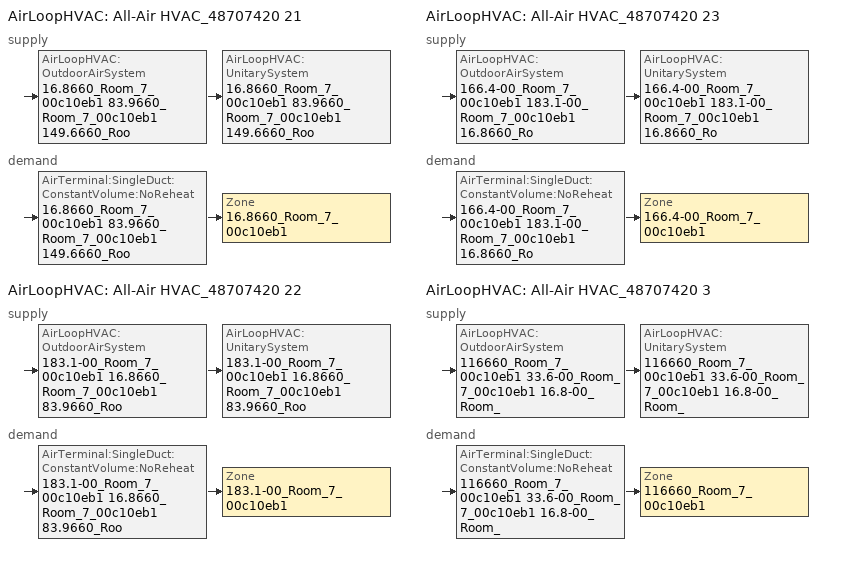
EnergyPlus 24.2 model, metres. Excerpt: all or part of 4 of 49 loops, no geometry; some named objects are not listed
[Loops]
AirLoopHVAC 'All-Air HVAC_48707420 21'
 supply: AirLoopHVAC:OutdoorAirSystem '16.8660_Room_7_00c10eb1 83.9660_Room_7_00c10eb1 149.6660_Room_7_00c10eb1 199.9660_Room_7_00c10eb1 83.9-00_Room_7_00c10eb1 199.9-00_Room_7_00c10eb1 132.8-00_Room_7_00c10eb1 000_Room_7_00c10eb1 0660_Room_7_00c10eb1 149.6-00_Room_7_00c10eb1 11600_Room_7_00c10eb1 183.1660_Room_7_00c10eb1 50.4-00_Room_7_00c10eb1 50.4660_Room_7_00c10eb1 67.1-00_Room_7_00c10eb1 132.8660_Room_7_00c10eb1 166.4660_Room_7_00c10eb1 67.1660_Room_7_00c10eb1 116660_Room_7_00c10eb1 33.6-00_Room_7_00c10eb1 16.8-00_Room_7_00c10eb1 33.6660_Room_7_00c10eb1 PSZ-AC OA System' > AirLoopHVAC:UnitarySystem '16.8660_Room_7_00c10eb1 83.9660_Room_7_00c10eb1 149.6660_Room_7_00c10eb1 199.9660_Room_7_00c10eb1 83.9-00_Room_7_00c10eb1 199.9-00_Room_7_00c10eb1 132.8-00_Room_7_00c10eb1 000_Room_7_00c10eb1 0660_Room_7_00c10eb1 149.6-00_Room_7_00c10eb1 11600_Room_7_00c10eb1 183.1660_Room_7_00c10eb1 50.4-00_Room_7_00c10eb1 50.4660_Room_7_00c10eb1 67.1-00_Room_7_00c10eb1 132.8660_Room_7_00c10eb1 166.4660_Room_7_00c10eb1 67.1660_Room_7_00c10eb1 116660_Room_7_00c10eb1 33.6-00_Room_7_00c10eb1 16.8-00_Room_7_00c10eb1 33.6660_Room_7_00c10eb1 PSZ-AC Unitary AC'
 demand: AirTerminal:SingleDuct:ConstantVolume:NoReheat '16.8660_Room_7_00c10eb1 83.9660_Room_7_00c10eb1 149.6660_Room_7_00c10eb1 199.9660_Room_7_00c10eb1 83.9-00_Room_7_00c10eb1 199.9-00_Room_7_00c10eb1 132.8-00_Room_7_00c10eb1 000_Room_7_00c10eb1 0660_Room_7_00c10eb1 149.6-00_Room_7_00c10eb1 11600_Room_7_00c10eb1 183.1660_Room_7_00c10eb1 50.4-00_Room_7_00c10eb1 50.4660_Room_7_00c10eb1 67.1-00_Room_7_00c10eb1 132.8660_Room_7_00c10eb1 166.4660_Room_7_00c10eb1 67.1660_Room_7_00c10eb1 116660_Room_7_00c10eb1 33.6-00_Room_7_00c10eb1 16.8-00_Room_7_00c10eb1 33.6660_Room_7_00c10eb1 PSZ-AC Diffuser' > Zone '16.8660_Room_7_00c10eb1'
AirLoopHVAC 'All-Air HVAC_48707420 22'
 supply: AirLoopHVAC:OutdoorAirSystem '183.1-00_Room_7_00c10eb1 16.8660_Room_7_00c10eb1 83.9660_Room_7_00c10eb1 149.6660_Room_7_00c10eb1 199.9660_Room_7_00c10eb1 83.9-00_Room_7_00c10eb1 199.9-00_Room_7_00c10eb1 132.8-00_Room_7_00c10eb1 000_Room_7_00c10eb1 0660_Room_7_00c10eb1 149.6-00_Room_7_00c10eb1 11600_Room_7_00c10eb1 183.1660_Room_7_00c10eb1 50.4-00_Room_7_00c10eb1 50.4660_Room_7_00c10eb1 67.1-00_Room_7_00c10eb1 132.8660_Room_7_00c10eb1 166.4660_Room_7_00c10eb1 67.1660_Room_7_00c10eb1 116660_Room_7_00c10eb1 33.6-00_Room_7_00c10eb1 16.8-00_Room_7_00c10eb1 33.6660_Room_7_00c10eb1 PSZ-AC OA System' > AirLoopHVAC:UnitarySystem '183.1-00_Room_7_00c10eb1 16.8660_Room_7_00c10eb1 83.9660_Room_7_00c10eb1 149.6660_Room_7_00c10eb1 199.9660_Room_7_00c10eb1 83.9-00_Room_7_00c10eb1 199.9-00_Room_7_00c10eb1 132.8-00_Room_7_00c10eb1 000_Room_7_00c10eb1 0660_Room_7_00c10eb1 149.6-00_Room_7_00c10eb1 11600_Room_7_00c10eb1 183.1660_Room_7_00c10eb1 50.4-00_Room_7_00c10eb1 50.4660_Room_7_00c10eb1 67.1-00_Room_7_00c10eb1 132.8660_Room_7_00c10eb1 166.4660_Room_7_00c10eb1 67.1660_Room_7_00c10eb1 116660_Room_7_00c10eb1 33.6-00_Room_7_00c10eb1 16.8-00_Room_7_00c10eb1 33.6660_Room_7_00c10eb1 PSZ-AC Unitary AC'
 demand: AirTerminal:SingleDuct:ConstantVolume:NoReheat '183.1-00_Room_7_00c10eb1 16.8660_Room_7_00c10eb1 83.9660_Room_7_00c10eb1 149.6660_Room_7_00c10eb1 199.9660_Room_7_00c10eb1 83.9-00_Room_7_00c10eb1 199.9-00_Room_7_00c10eb1 132.8-00_Room_7_00c10eb1 000_Room_7_00c10eb1 0660_Room_7_00c10eb1 149.6-00_Room_7_00c10eb1 11600_Room_7_00c10eb1 183.1660_Room_7_00c10eb1 50.4-00_Room_7_00c10eb1 50.4660_Room_7_00c10eb1 67.1-00_Room_7_00c10eb1 132.8660_Room_7_00c10eb1 166.4660_Room_7_00c10eb1 67.1660_Room_7_00c10eb1 116660_Room_7_00c10eb1 33.6-00_Room_7_00c10eb1 16.8-00_Room_7_00c10eb1 33.6660_Room_7_00c10eb1 PSZ-AC Diffuser' > Zone '183.1-00_Room_7_00c10eb1'
AirLoopHVAC 'All-Air HVAC_48707420 23'
 supply: AirLoopHVAC:OutdoorAirSystem '166.4-00_Room_7_00c10eb1 183.1-00_Room_7_00c10eb1 16.8660_Room_7_00c10eb1 83.9660_Room_7_00c10eb1 149.6660_Room_7_00c10eb1 199.9660_Room_7_00c10eb1 83.9-00_Room_7_00c10eb1 199.9-00_Room_7_00c10eb1 132.8-00_Room_7_00c10eb1 000_Room_7_00c10eb1 0660_Room_7_00c10eb1 149.6-00_Room_7_00c10eb1 11600_Room_7_00c10eb1 183.1660_Room_7_00c10eb1 50.4-00_Room_7_00c10eb1 50.4660_Room_7_00c10eb1 67.1-00_Room_7_00c10eb1 132.8660_Room_7_00c10eb1 166.4660_Room_7_00c10eb1 67.1660_Room_7_00c10eb1 116660_Room_7_00c10eb1 33.6-00_Room_7_00c10eb1 16.8-00_Room_7_00c10eb1 33.6660_Room_7_00c10eb1 PSZ-AC OA System' > AirLoopHVAC:UnitarySystem '166.4-00_Room_7_00c10eb1 183.1-00_Room_7_00c10eb1 16.8660_Room_7_00c10eb1 83.9660_Room_7_00c10eb1 149.6660_Room_7_00c10eb1 199.9660_Room_7_00c10eb1 83.9-00_Room_7_00c10eb1 199.9-00_Room_7_00c10eb1 132.8-00_Room_7_00c10eb1 000_Room_7_00c10eb1 0660_Room_7_00c10eb1 149.6-00_Room_7_00c10eb1 11600_Room_7_00c10eb1 183.1660_Room_7_00c10eb1 50.4-00_Room_7_00c10eb1 50.4660_Room_7_00c10eb1 67.1-00_Room_7_00c10eb1 132.8660_Room_7_00c10eb1 166.4660_Room_7_00c10eb1 67.1660_Room_7_00c10eb1 116660_Room_7_00c10eb1 33.6-00_Room_7_00c10eb1 16.8-00_Room_7_00c10eb1 33.6660_Room_7_00c10eb1 PSZ-AC Unitary AC'
 demand: AirTerminal:SingleDuct:ConstantVolume:NoReheat '166.4-00_Room_7_00c10eb1 183.1-00_Room_7_00c10eb1 16.8660_Room_7_00c10eb1 83.9660_Room_7_00c10eb1 149.6660_Room_7_00c10eb1 199.9660_Room_7_00c10eb1 83.9-00_Room_7_00c10eb1 199.9-00_Room_7_00c10eb1 132.8-00_Room_7_00c10eb1 000_Room_7_00c10eb1 0660_Room_7_00c10eb1 149.6-00_Room_7_00c10eb1 11600_Room_7_00c10eb1 183.1660_Room_7_00c10eb1 50.4-00_Room_7_00c10eb1 50.4660_Room_7_00c10eb1 67.1-00_Room_7_00c10eb1 132.8660_Room_7_00c10eb1 166.4660_Room_7_00c10eb1 67.1660_Room_7_00c10eb1 116660_Room_7_00c10eb1 33.6-00_Room_7_00c10eb1 16.8-00_Room_7_00c10eb1 33.6660_Room_7_00c10eb1 PSZ-AC Diffuser' > Zone '166.4-00_Room_7_00c10eb1'
AirLoopHVAC 'All-Air HVAC_48707420 3'
 supply: AirLoopHVAC:OutdoorAirSystem '116660_Room_7_00c10eb1 33.6-00_Room_7_00c10eb1 16.8-00_Room_7_00c10eb1 33.6660_Room_7_00c10eb1 PSZ-AC OA System' > AirLoopHVAC:UnitarySystem '116660_Room_7_00c10eb1 33.6-00_Room_7_00c10eb1 16.8-00_Room_7_00c10eb1 33.6660_Room_7_00c10eb1 PSZ-AC Unitary AC'
 demand: AirTerminal:SingleDuct:ConstantVolume:NoReheat '116660_Room_7_00c10eb1 33.6-00_Room_7_00c10eb1 16.8-00_Room_7_00c10eb1 33.6660_Room_7_00c10eb1 PSZ-AC Diffuser' > Zone '116660_Room_7_00c10eb1'
[ZoneControl:Thermostat] Temperature Difference Between Cutout And Setpoint {deltaC}=0
Name | Zone or ZoneList | Control Type Schedule | Control 1
116660_Room_7_00c10eb1 Thermostat | 116660_Room_7_00c10eb1 | 116660_Room_7_00c10eb1 Thermostat Schedule | Setpoint_bbafeea7..116660_Room_7_00c10eb1
16.8660_Room_7_00c10eb1 Thermostat | 16.8660_Room_7_00c10eb1 | 16.8660_Room_7_00c10eb1 Thermostat Schedule | Setpoint_bbafeea7..16.8660_Room_7_00c10eb1
166.4-00_Room_7_00c10eb1 Thermostat | 166.4-00_Room_7_00c10eb1 | 166.4-00_Room_7_00c10eb1 Thermostat Schedule | Setpoint_bbafeea7..166.4-00_Room_7_00c10eb1
183.1-00_Room_7_00c10eb1 Thermostat | 183.1-00_Room_7_00c10eb1 | 183.1-00_Room_7_00c10eb1 Thermostat Schedule | Setpoint_bbafeea7..183.1-00_Room_7_00c10eb1
[ThermostatSetpoint:DualSetpoint] Heating Setpoint Temperature Schedule=17_heating_sch; Cooling Setpoint Temperature Schedule=17_cooling_sch
Setpoint_bbafeea7..116660_Room_7_00c10eb1; Setpoint_bbafeea7..16.8660_Room_7_00c10eb1; Setpoint_bbafeea7..166.4-00_Room_7_00c10eb1; Setpoint_bbafeea7..183.1-00_Room_7_00c10eb1
[AirTerminal:SingleDuct:ConstantVolume:NoReheat] Availability Schedule=Always On Discrete; Maximum Air Flow Rate {m3/s}=AutoSize
116660_Room_7_00c10eb1 33.6-00_Room_7_00c10eb1 16.8-00_Room_7_00c10eb1 33.6660_Room_7_00c10eb1 PSZ-AC Diffuser; 16.8660_Room_7_00c10eb1 83.9660_Room_7_00c10eb1 149.6660_Room_7_00c10eb1 199.9660_Room_7_00c10eb1 83.9-00_Room_7_00c10eb1 199.9-00_Room_7_00c10eb1 132.8-00_Room_7_00c10eb1 000_Room_7_00c10eb1 0660_Room_7_00c10eb1 149.6-00_Room_7_00c10eb1 11600_Room_7_00c10eb1 183.1660_Room_7_00c10eb1 50.4-00_Room_7_00c10eb1 50.4660_Room_7_00c10eb1 67.1-00_Room_7_00c10eb1 132.8660_Room_7_00c10eb1 166.4660_Room_7_00c10eb1 67.1660_Room_7_00c10eb1 116660_Room_7_00c10eb1 33.6-00_Room_7_00c10eb1 16.8-00_Room_7_00c10eb1 33.6660_Room_7_00c10eb1 PSZ-AC Diffuser; 166.4-00_Room_7_00c10eb1 183.1-00_Room_7_00c10eb1 16.8660_Room_7_00c10eb1 83.9660_Room_7_00c10eb1 149.6660_Room_7_00c10eb1 199.9660_Room_7_00c10eb1 83.9-00_Room_7_00c10eb1 199.9-00_Room_7_00c10eb1 132.8-00_Room_7_00c10eb1 000_Room_7_00c10eb1 0660_Room_7_00c10eb1 149.6-00_Room_7_00c10eb1 11600_Room_7_00c10eb1 183.1660_Room_7_00c10eb1 50.4-00_Room_7_00c10eb1 50.4660_Room_7_00c10eb1 67.1-00_Room_7_00c10eb1 132.8660_Room_7_00c10eb1 166.4660_Room_7_00c10eb1 67.1660_Room_7_00c10eb1 116660_Room_7_00c10eb1 33.6-00_Room_7_00c10eb1 16.8-00_Room_7_00c10eb1 33.6660_Room_7_00c10eb1 PSZ-AC Diffuser; 183.1-00_Room_7_00c10eb1 16.8660_Room_7_00c10eb1 83.9660_Room_7_00c10eb1 149.6660_Room_7_00c10eb1 199.9660_Room_7_00c10eb1 83.9-00_Room_7_00c10eb1 199.9-00_Room_7_00c10eb1 132.8-00_Room_7_00c10eb1 000_Room_7_00c10eb1 0660_Room_7_00c10eb1 149.6-00_Room_7_00c10eb1 11600_Room_7_00c10eb1 183.1660_Room_7_00c10eb1 50.4-00_Room_7_00c10eb1 50.4660_Room_7_00c10eb1 67.1-00_Room_7_00c10eb1 132.8660_Room_7_00c10eb1 166.4660_Room_7_00c10eb1 67.1660_Room_7_00c10eb1 116660_Room_7_00c10eb1 33.6-00_Room_7_00c10eb1 16.8-00_Room_7_00c10eb1 33.6660_Room_7_00c10eb1 PSZ-AC Diffuser
[Zone equipment]
116660_Room_7_00c10eb1: 116660_Room_7_00c10eb1 33.6-00_Room_7_00c10eb1 16.8-00_Room_7_00c10eb1 33.6660_Room_7_00c10eb1 PSZ-AC Diffuser
16.8660_Room_7_00c10eb1: 16.8660_Room_7_00c10eb1 83.9660_Room_7_00c10eb1 149.6660_Room_7_00c10eb1 199.9660_Room_7_00c10eb1 83.9-00_Room_7_00c10eb1 199.9-00_Room_7_00c10eb1 132.8-00_Room_7_00c10eb1 000_Room_7_00c10eb1 0660_Room_7_00c10eb1 149.6-00_Room_7_00c10eb1 11600_Room_7_00c10eb1 183.1660_Room_7_00c10eb1 50.4-00_Room_7_00c10eb1 50.4660_Room_7_00c10eb1 67.1-00_Room_7_00c10eb1 132.8660_Room_7_00c10eb1 166.4660_Room_7_00c10eb1 67.1660_Room_7_00c10eb1 116660_Room_7_00c10eb1 33.6-00_Room_7_00c10eb1 16.8-00_Room_7_00c10eb1 33.6660_Room_7_00c10eb1 PSZ-AC Diffuser
166.4-00_Room_7_00c10eb1: 166.4-00_Room_7_00c10eb1 183.1-00_Room_7_00c10eb1 16.8660_Room_7_00c10eb1 83.9660_Room_7_00c10eb1 149.6660_Room_7_00c10eb1 199.9660_Room_7_00c10eb1 83.9-00_Room_7_00c10eb1 199.9-00_Room_7_00c10eb1 132.8-00_Room_7_00c10eb1 000_Room_7_00c10eb1 0660_Room_7_00c10eb1 149.6-00_Room_7_00c10eb1 11600_Room_7_00c10eb1 183.1660_Room_7_00c10eb1 50.4-00_Room_7_00c10eb1 50.4660_Room_7_00c10eb1 67.1-00_Room_7_00c10eb1 132.8660_Room_7_00c10eb1 166.4660_Room_7_00c10eb1 67.1660_Room_7_00c10eb1 116660_Room_7_00c10eb1 33.6-00_Room_7_00c10eb1 16.8-00_Room_7_00c10eb1 33.6660_Room_7_00c10eb1 PSZ-AC Diffuser
183.1-00_Room_7_00c10eb1: 183.1-00_Room_7_00c10eb1 16.8660_Room_7_00c10eb1 83.9660_Room_7_00c10eb1 149.6660_Room_7_00c10eb1 199.9660_Room_7_00c10eb1 83.9-00_Room_7_00c10eb1 199.9-00_Room_7_00c10eb1 132.8-00_Room_7_00c10eb1 000_Room_7_00c10eb1 0660_Room_7_00c10eb1 149.6-00_Room_7_00c10eb1 11600_Room_7_00c10eb1 183.1660_Room_7_00c10eb1 50.4-00_Room_7_00c10eb1 50.4660_Room_7_00c10eb1 67.1-00_Room_7_00c10eb1 132.8660_Room_7_00c10eb1 166.4660_Room_7_00c10eb1 67.1660_Room_7_00c10eb1 116660_Room_7_00c10eb1 33.6-00_Room_7_00c10eb1 16.8-00_Room_7_00c10eb1 33.6660_Room_7_00c10eb1 PSZ-AC Diffuser
[Sizing:Zone] Zone Cooling Design Supply Air Temperature Input Method=SupplyAirTemperature; Zone Cooling Design Supply Air Temperature {C}=12.7778; Zone Cooling Design Supply Air Temperature Difference {deltaC}=11.11; Zone Heating Design Supply Air Temperature Input Method=SupplyAirTemperature; Zone Heating Design Supply Air Temperature {C}=50; Zone Heating Design Supply Air Temperature Difference {deltaC}=11.11; Zone Cooling Design Supply Air Humidity Ratio {kgWater/kgDryAir}=0.0085; Zone Heating Design Supply Air Humidity Ratio {kgWater/kgDryAir}=0.008; Cooling Design Air Flow Method=DesignDay; Cooling Design Air Flow Rate {m3/s}=0; Cooling Minimum Air Flow per Zone Floor Area {m3/s-m2}=0.000762; Cooling Minimum Air Flow {m3/s}=0; Cooling Minimum Air Flow Fraction=0; Heating Design Air Flow Method=DesignDay; Heating Design Air Flow Rate {m3/s}=0; Heating Maximum Air Flow per Zone Floor Area {m3/s-m2}=0.002032; Heating Maximum Air Flow {m3/s}=0.141576; Heating Maximum Air Flow Fraction=0.3; Account for Dedicated Outdoor Air System=No; Zone Load Sizing Method=Sensible Load Only No Latent Load; Zone Latent Cooling Design Supply Air Humidity Ratio Input Method=HumidityRatioDifference; Zone Cooling Design Supply Air Humidity Ratio Difference {kgWater/kgDryAir}=0.005; Zone Latent Heating Design Supply Air Humidity Ratio Input Method=HumidityRatioDifference; Zone Humidification Design Supply Air Humidity Ratio Difference {kgWater/kgDryAir}=0.005; Type of Space Sum to Use=Coincident
Name | Design Specification Outdoor Air Object
116660_Room_7_00c10eb1 | 116660_Room_7_00c10eb1 DSOA Space List
16.8660_Room_7_00c10eb1 | 16.8660_Room_7_00c10eb1 DSOA Space List
166.4-00_Room_7_00c10eb1 | 166.4-00_Room_7_00c10eb1 DSOA Space List
183.1-00_Room_7_00c10eb1 | 183.1-00_Room_7_00c10eb1 DSOA Space List
[Controller:MechanicalVentilation] Availability Schedule=D_ResNatVentOnCZ01_Yr; Demand Controlled Ventilation=No; System Outdoor Air Method=ZoneSum; Design Specification Outdoor Air Object Name 1=Ventilation_be4b2928
Name | Zone or ZoneList Name 1
Controller Mechanical Ventilation 28 | 116660_Room_7_00c10eb1
Controller Mechanical Ventilation 46 | 16.8660_Room_7_00c10eb1
Controller Mechanical Ventilation 48 | 166.4-00_Room_7_00c10eb1
Controller Mechanical Ventilation 47 | 183.1-00_Room_7_00c10eb1
[DesignSpecification:OutdoorAir]
Ventilation_be4b2928: Outdoor Air Method=Sum; Outdoor Air Flow per Person {m3/s-person}=0; Outdoor Air Flow per Zone Floor Area {m3/s-m2}=0; Outdoor Air Flow per Zone {m3/s}=0.02831; Outdoor Air Flow Air Changes per Hour {1/hr}=0; Outdoor Air Schedule=D_ResNatVentOnCZ01_Yr
[DesignSpecification:OutdoorAir:SpaceList] Space Design Specification Outdoor Air Object Name 1=Ventilation_be4b2928
Name | Space Name 1
116660_Room_7_00c10eb1 DSOA Space List | 116660_Room_7_00c10eb1_Space
16.8660_Room_7_00c10eb1 DSOA Space List | 16.8660_Room_7_00c10eb1_Space
166.4-00_Room_7_00c10eb1 DSOA Space List | 166.4-00_Room_7_00c10eb1_Space
183.1-00_Room_7_00c10eb1 DSOA Space List | 183.1-00_Room_7_00c10eb1_Space
[AirLoopHVAC] Design Supply Air Flow Rate {m3/s}=AutoSize; Design Return Air Flow Fraction of Supply Air Flow=1
All-Air HVAC_48707420 21; All-Air HVAC_48707420 22; All-Air HVAC_48707420 23; All-Air HVAC_48707420 3
[Sizing:System] Type of Load to Size On=Sensible; Design Outdoor Air Flow Rate {m3/s}=Autosize; Central Heating Maximum System Air Flow Ratio=1; Preheat Design Temperature {C}=7.22222; Preheat Design Humidity Ratio {kgWater/kgDryAir}=0.008; Precool Design Temperature {C}=12.7778; Precool Design Humidity Ratio {kgWater/kgDryAir}=0.008; Central Cooling Design Supply Air Temperature {C}=12.7778; Central Heating Design Supply Air Temperature {C}=50; Type of Zone Sum to Use=Coincident; 100% Outdoor Air in Cooling=No; 100% Outdoor Air in Heating=No; Central Cooling Design Supply Air Humidity Ratio {kgWater/kgDryAir}=0.0085; Central Heating Design Supply Air Humidity Ratio {kgWater/kgDryAir}=0.008; Cooling Supply Air Flow Rate Method=DesignDay; Cooling Supply Air Flow Rate {m3/s}=0; Cooling Supply Air Flow Rate Per Floor Area {m3/s-m2}=0.00996765; Cooling Fraction of Autosized Cooling Supply Air Flow Rate=1; Cooling Supply Air Flow Rate Per Unit Cooling Capacity {m3/s-W}=3.94755e-05; Heating Supply Air Flow Rate Method=DesignDay; Heating Supply Air Flow Rate {m3/s}=0; Heating Supply Air Flow Rate Per Floor Area {m3/s-m2}=0.00996765; Heating Fraction of Autosized Heating Supply Air Flow Rate=1; Heating Fraction of Autosized Cooling Supply Air Flow Rate=1; Heating Supply Air Flow Rate Per Unit Heating Capacity {m3/s-W}=3.15882e-05; System Outdoor Air Method=ZoneSum; Zone Maximum Outdoor Air Fraction=1; Cooling Design Capacity Method=CoolingDesignCapacity; Cooling Design Capacity {W}=Autosize; Cooling Design Capacity Per Floor Area {W/m2}=234.7; Fraction of Autosized Cooling Design Capacity=1; Heating Design Capacity Method=HeatingDesignCapacity; Heating Design Capacity {W}=Autosize; Heating Design Capacity Per Floor Area {W/m2}=157; Fraction of Autosized Heating Design Capacity=1; Central Cooling Capacity Control Method=OnOff; Occupant Diversity=Autosize
All-Air HVAC_48707420 21; All-Air HVAC_48707420 22; All-Air HVAC_48707420 23; All-Air HVAC_48707420 3
[Controller:OutdoorAir] Minimum Outdoor Air Flow Rate {m3/s}=Autosize; Maximum Outdoor Air Flow Rate {m3/s}=Autosize; Economizer Control Type=NoEconomizer; Economizer Control Action Type=ModulateFlow; Economizer Maximum Limit Dry-Bulb Temperature {C}=28; Economizer Maximum Limit Enthalpy {J/kg}=64000; Lockout Type=NoLockout; Minimum Limit Type=FixedMinimum; Minimum Outdoor Air Schedule=D_ResNatVentOnCZ01_Yr; High Humidity Control=No; High Humidity Outdoor Air Flow Ratio=1; Control High Indoor Humidity Based on Outdoor Humidity Ratio=Yes; Heat Recovery Bypass Control Type=BypassWhenWithinEconomizerLimits; Economizer Operation Staging=InterlockedWithMechanicalCooling
Name | Mechanical Ventilation Controller
16.8660_Room_7_00c10eb1 83.9660_Room_7_00c10eb1 149.6660_Room_7_00c10eb1 199.9660_Room_7_00c10eb1 83.9-00_Room_7_00c10eb1 199.9-00_Room_7_00c10eb1 132.8-00_Room_7_00c10eb1 000_Room_7_00c10eb1 0660_Room_7_00c10eb1 149.6-00_Room_7_00c10eb1 11600_Room_7_00c10eb1 183.1660_Room_7_00c10eb1 50.4-00_Room_7_00c10eb1 50.4660_Room_7_00c10eb1 67.1-00_Room_7_00c10eb1 132.8660_Room_7_00c10eb1 166.4660_Room_7_00c10eb1 67.1660_Room_7_00c10eb1 116660_Room_7_00c10eb1 33.6-00_Room_7_00c10eb1 16.8-00_Room_7_00c10eb1 33.6660_Room_7_00c10eb1 PSZ-AC OA System Controller | Controller Mechanical Ventilation 46
183.1-00_Room_7_00c10eb1 16.8660_Room_7_00c10eb1 83.9660_Room_7_00c10eb1 149.6660_Room_7_00c10eb1 199.9660_Room_7_00c10eb1 83.9-00_Room_7_00c10eb1 199.9-00_Room_7_00c10eb1 132.8-00_Room_7_00c10eb1 000_Room_7_00c10eb1 0660_Room_7_00c10eb1 149.6-00_Room_7_00c10eb1 11600_Room_7_00c10eb1 183.1660_Room_7_00c10eb1 50.4-00_Room_7_00c10eb1 50.4660_Room_7_00c10eb1 67.1-00_Room_7_00c10eb1 132.8660_Room_7_00c10eb1 166.4660_Room_7_00c10eb1 67.1660_Room_7_00c10eb1 116660_Room_7_00c10eb1 33.6-00_Room_7_00c10eb1 16.8-00_Room_7_00c10eb1 33.6660_Room_7_00c10eb1 PSZ-AC OA System Controller | Controller Mechanical Ventilation 47
166.4-00_Room_7_00c10eb1 183.1-00_Room_7_00c10eb1 16.8660_Room_7_00c10eb1 83.9660_Room_7_00c10eb1 149.6660_Room_7_00c10eb1 199.9660_Room_7_00c10eb1 83.9-00_Room_7_00c10eb1 199.9-00_Room_7_00c10eb1 132.8-00_Room_7_00c10eb1 000_Room_7_00c10eb1 0660_Room_7_00c10eb1 149.6-00_Room_7_00c10eb1 11600_Room_7_00c10eb1 183.1660_Room_7_00c10eb1 50.4-00_Room_7_00c10eb1 50.4660_Room_7_00c10eb1 67.1-00_Room_7_00c10eb1 132.8660_Room_7_00c10eb1 166.4660_Room_7_00c10eb1 67.1660_Room_7_00c10eb1 116660_Room_7_00c10eb1 33.6-00_Room_7_00c10eb1 16.8-00_Room_7_00c10eb1 33.6660_Room_7_00c10eb1 PSZ-AC OA System Controller | Controller Mechanical Ventilation 48
116660_Room_7_00c10eb1 33.6-00_Room_7_00c10eb1 16.8-00_Room_7_00c10eb1 33.6660_Room_7_00c10eb1 PSZ-AC OA System Controller | Controller Mechanical Ventilation 28
[SetpointManager:MixedAir] Control Variable=Temperature
Name | Setpoint Node or NodeList
All-Air HVAC_48707420 21 Mixed Air Node OS Default SPM | All-Air HVAC_48707420 21 Mixed Air Node
All-Air HVAC_48707420 22 Mixed Air Node OS Default SPM | All-Air HVAC_48707420 22 Mixed Air Node
All-Air HVAC_48707420 23 Mixed Air Node OS Default SPM | All-Air HVAC_48707420 23 Mixed Air Node
All-Air HVAC_48707420 3 Mixed Air Node OS Default SPM | All-Air HVAC_48707420 3 Mixed Air Node
[AirLoopHVAC:UnitarySystem] Control Type=Load; Dehumidification Control Type=None; Availability Schedule=Always On Discrete; Fan Placement=DrawThrough; Supply Air Fan Operating Mode Schedule=Always On Discrete; DX Heating Coil Sizing Ratio=1; Use DOAS DX Cooling Coil=No; Minimum Supply Air Temperature {C}=2; Latent Load Control=SensibleOnlyLoadControl; Cooling Supply Air Flow Rate Method=SupplyAirFlowRate; Cooling Supply Air Flow Rate {m3/s}=Autosize; Heating Supply Air Flow Rate Method=SupplyAirFlowRate; Heating Supply Air Flow Rate {m3/s}=Autosize; No Load Supply Air Flow Rate Method=None; No Load Supply Air Flow Rate Control Set To Low Speed=Yes; Maximum Supply Air Temperature {C}=80; Maximum Outdoor Dry-Bulb Temperature for Supplemental Heater Operation {C}=21; Ancillary On-Cycle Electric Power {W}=0; Ancillary Off-Cycle Electric Power {W}=0
Name | Controlling Zone or Thermostat Location | Supply Fan | Heating Coil | Cooling Coil | Supplemental Heating Coil
16.8660_Room_7_00c10eb1 83.9660_Room_7_00c10eb1 149.6660_Room_7_00c10eb1 199.9660_Room_7_00c10eb1 83.9-00_Room_7_00c10eb1 199.9-00_Room_7_00c10eb1 132.8-00_Room_7_00c10eb1 000_Room_7_00c10eb1 0660_Room_7_00c10eb1 149.6-00_Room_7_00c10eb1 11600_Room_7_00c10eb1 183.1660_Room_7_00c10eb1 50.4-00_Room_7_00c10eb1 50.4660_Room_7_00c10eb1 67.1-00_Room_7_00c10eb1 132.8660_Room_7_00c10eb1 166.4660_Room_7_00c10eb1 67.1660_Room_7_00c10eb1 116660_Room_7_00c10eb1 33.6-00_Room_7_00c10eb1 16.8-00_Room_7_00c10eb1 33.6660_Room_7_00c10eb1 PSZ-AC Unitary AC | 16.8660_Room_7_00c10eb1 | 16.8660_Room_7_00c10eb1 83.9660_Room_7_00c10eb1 149.6660_Room_7_00c10eb1 199.9660_Room_7_00c10eb1 83.9-00_Room_7_00c10eb1 199.9-00_Room_7_00c10eb1 132.8-00_Room_7_00c10eb1 000_Room_7_00c10eb1 0660_Room_7_00c10eb1 149.6-00_Room_7_00c10eb1 11600_Room_7_00c10eb1 183.1660_Room_7_00c10eb1 50.4-00_Room_7_00c10eb1 50.4660_Room_7_00c10eb1 67.1-00_Room_7_00c10eb1 132.8660_Room_7_00c10eb1 166.4660_Room_7_00c10eb1 67.1660_Room_7_00c10eb1 116660_Room_7_00c10eb1 33.6-00_Room_7_00c10eb1 16.8-00_Room_7_00c10eb1 33.6660_Room_7_00c10eb1 PSZ-AC Fan | 16.8660_Room_7_00c10eb1 83.9660_Room_7_00c10eb1 149.6660_Room_7_00c10eb1 199.9660_Room_7_00c10eb1 83.9-00_Room_7_00c10eb1 199.9-00_Room_7_00c10eb1 132.8-00_Room_7_00c10eb1 000_Room_7_00c10eb1 0660_Room_7_00c10eb1 149.6-00_Room_7_00c10eb1 11600_Room_7_00c10eb1 183.1660_Room_7_00c10eb1 50.4-00_Room_7_00c10eb1 50.4660_Room_7_00c10eb1 67.1-00_Room_7_00c10eb1 132.8660_Room_7_00c10eb1 166.4660_Room_7_00c10eb1 67.1660_Room_7_00c10eb1 116660_Room_7_00c10eb1 33.6-00_Room_7_00c10eb1 16.8-00_Room_7_00c10eb1 33.6660_Room_7_00c10eb1 PSZ-AC Electric Htg Coil | 16.8660_Room_7_00c10eb1 83.9660_Room_7_00c10eb1 149.6660_Room_7_00c10eb1 199.9660_Room_7_00c10eb1 83.9-00_Room_7_00c10eb1 199.9-00_Room_7_00c10eb1 132.8-00_Room_7_00c10eb1 000_Room_7_00c10eb1 0660_Room_7_00c10eb1 149.6-00_Room_7_00c10eb1 11600_Room_7_00c10eb1 183.1660_Room_7_00c10eb1 50.4-00_Room_7_00c10eb1 50.4660_Room_7_00c10eb1 67.1-00_Room_7_00c10eb1 132.8660_Room_7_00c10eb1 166.4660_Room_7_00c10eb1 67.1660_Room_7_00c10eb1 116660_Room_7_00c10eb1 33.6-00_Room_7_00c10eb1 16.8-00_Room_7_00c10eb1 33.6660_Room_7_00c10eb1 PSZ-AC 1spd DX AC Clg Coil | 16.8660_Room_7_00c10eb1 83.9660_Room_7_00c10eb1 149.6660_Room_7_00c10eb1 199.9660_Room_7_00c10eb1 83.9-00_Room_7_00c10eb1 199.9-00_Room_7_00c10eb1 132.8-00_Room_7_00c10eb1 000_Room_7_00c10eb1 0660_Room_7_00c10eb1 149.6-00_Room_7_00c10eb1 11600_Room_7_00c10eb1 183.1660_Room_7_00c10eb1 50.4-00_Room_7_00c10eb1 50.4660_Room_7_00c10eb1 67.1-00_Room_7_00c10eb1 132.8660_Room_7_00c10eb1 166.4660_Room_7_00c10eb1 67.1660_Room_7_00c10eb1 116660_Room_7_00c10eb1 33.6-00_Room_7_00c10eb1 16.8-00_Room_7_00c10eb1 33.6660_Room_7_00c10eb1 PSZ-AC No Heat
183.1-00_Room_7_00c10eb1 16.8660_Room_7_00c10eb1 83.9660_Room_7_00c10eb1 149.6660_Room_7_00c10eb1 199.9660_Room_7_00c10eb1 83.9-00_Room_7_00c10eb1 199.9-00_Room_7_00c10eb1 132.8-00_Room_7_00c10eb1 000_Room_7_00c10eb1 0660_Room_7_00c10eb1 149.6-00_Room_7_00c10eb1 11600_Room_7_00c10eb1 183.1660_Room_7_00c10eb1 50.4-00_Room_7_00c10eb1 50.4660_Room_7_00c10eb1 67.1-00_Room_7_00c10eb1 132.8660_Room_7_00c10eb1 166.4660_Room_7_00c10eb1 67.1660_Room_7_00c10eb1 116660_Room_7_00c10eb1 33.6-00_Room_7_00c10eb1 16.8-00_Room_7_00c10eb1 33.6660_Room_7_00c10eb1 PSZ-AC Unitary AC | 183.1-00_Room_7_00c10eb1 | 183.1-00_Room_7_00c10eb1 16.8660_Room_7_00c10eb1 83.9660_Room_7_00c10eb1 149.6660_Room_7_00c10eb1 199.9660_Room_7_00c10eb1 83.9-00_Room_7_00c10eb1 199.9-00_Room_7_00c10eb1 132.8-00_Room_7_00c10eb1 000_Room_7_00c10eb1 0660_Room_7_00c10eb1 149.6-00_Room_7_00c10eb1 11600_Room_7_00c10eb1 183.1660_Room_7_00c10eb1 50.4-00_Room_7_00c10eb1 50.4660_Room_7_00c10eb1 67.1-00_Room_7_00c10eb1 132.8660_Room_7_00c10eb1 166.4660_Room_7_00c10eb1 67.1660_Room_7_00c10eb1 116660_Room_7_00c10eb1 33.6-00_Room_7_00c10eb1 16.8-00_Room_7_00c10eb1 33.6660_Room_7_00c10eb1 PSZ-AC Fan | 183.1-00_Room_7_00c10eb1 16.8660_Room_7_00c10eb1 83.9660_Room_7_00c10eb1 149.6660_Room_7_00c10eb1 199.9660_Room_7_00c10eb1 83.9-00_Room_7_00c10eb1 199.9-00_Room_7_00c10eb1 132.8-00_Room_7_00c10eb1 000_Room_7_00c10eb1 0660_Room_7_00c10eb1 149.6-00_Room_7_00c10eb1 11600_Room_7_00c10eb1 183.1660_Room_7_00c10eb1 50.4-00_Room_7_00c10eb1 50.4660_Room_7_00c10eb1 67.1-00_Room_7_00c10eb1 132.8660_Room_7_00c10eb1 166.4660_Room_7_00c10eb1 67.1660_Room_7_00c10eb1 116660_Room_7_00c10eb1 33.6-00_Room_7_00c10eb1 16.8-00_Room_7_00c10eb1 33.6660_Room_7_00c10eb1 PSZ-AC Electric Htg Coil | 183.1-00_Room_7_00c10eb1 16.8660_Room_7_00c10eb1 83.9660_Room_7_00c10eb1 149.6660_Room_7_00c10eb1 199.9660_Room_7_00c10eb1 83.9-00_Room_7_00c10eb1 199.9-00_Room_7_00c10eb1 132.8-00_Room_7_00c10eb1 000_Room_7_00c10eb1 0660_Room_7_00c10eb1 149.6-00_Room_7_00c10eb1 11600_Room_7_00c10eb1 183.1660_Room_7_00c10eb1 50.4-00_Room_7_00c10eb1 50.4660_Room_7_00c10eb1 67.1-00_Room_7_00c10eb1 132.8660_Room_7_00c10eb1 166.4660_Room_7_00c10eb1 67.1660_Room_7_00c10eb1 116660_Room_7_00c10eb1 33.6-00_Room_7_00c10eb1 16.8-00_Room_7_00c10eb1 33.6660_Room_7_00c10eb1 PSZ-AC 1spd DX AC Clg Coil | 183.1-00_Room_7_00c10eb1 16.8660_Room_7_00c10eb1 83.9660_Room_7_00c10eb1 149.6660_Room_7_00c10eb1 199.9660_Room_7_00c10eb1 83.9-00_Room_7_00c10eb1 199.9-00_Room_7_00c10eb1 132.8-00_Room_7_00c10eb1 000_Room_7_00c10eb1 0660_Room_7_00c10eb1 149.6-00_Room_7_00c10eb1 11600_Room_7_00c10eb1 183.1660_Room_7_00c10eb1 50.4-00_Room_7_00c10eb1 50.4660_Room_7_00c10eb1 67.1-00_Room_7_00c10eb1 132.8660_Room_7_00c10eb1 166.4660_Room_7_00c10eb1 67.1660_Room_7_00c10eb1 116660_Room_7_00c10eb1 33.6-00_Room_7_00c10eb1 16.8-00_Room_7_00c10eb1 33.6660_Room_7_00c10eb1 PSZ-AC No Heat
166.4-00_Room_7_00c10eb1 183.1-00_Room_7_00c10eb1 16.8660_Room_7_00c10eb1 83.9660_Room_7_00c10eb1 149.6660_Room_7_00c10eb1 199.9660_Room_7_00c10eb1 83.9-00_Room_7_00c10eb1 199.9-00_Room_7_00c10eb1 132.8-00_Room_7_00c10eb1 000_Room_7_00c10eb1 0660_Room_7_00c10eb1 149.6-00_Room_7_00c10eb1 11600_Room_7_00c10eb1 183.1660_Room_7_00c10eb1 50.4-00_Room_7_00c10eb1 50.4660_Room_7_00c10eb1 67.1-00_Room_7_00c10eb1 132.8660_Room_7_00c10eb1 166.4660_Room_7_00c10eb1 67.1660_Room_7_00c10eb1 116660_Room_7_00c10eb1 33.6-00_Room_7_00c10eb1 16.8-00_Room_7_00c10eb1 33.6660_Room_7_00c10eb1 PSZ-AC Unitary AC | 166.4-00_Room_7_00c10eb1 | 166.4-00_Room_7_00c10eb1 183.1-00_Room_7_00c10eb1 16.8660_Room_7_00c10eb1 83.9660_Room_7_00c10eb1 149.6660_Room_7_00c10eb1 199.9660_Room_7_00c10eb1 83.9-00_Room_7_00c10eb1 199.9-00_Room_7_00c10eb1 132.8-00_Room_7_00c10eb1 000_Room_7_00c10eb1 0660_Room_7_00c10eb1 149.6-00_Room_7_00c10eb1 11600_Room_7_00c10eb1 183.1660_Room_7_00c10eb1 50.4-00_Room_7_00c10eb1 50.4660_Room_7_00c10eb1 67.1-00_Room_7_00c10eb1 132.8660_Room_7_00c10eb1 166.4660_Room_7_00c10eb1 67.1660_Room_7_00c10eb1 116660_Room_7_00c10eb1 33.6-00_Room_7_00c10eb1 16.8-00_Room_7_00c10eb1 33.6660_Room_7_00c10eb1 PSZ-AC Fan | 166.4-00_Room_7_00c10eb1 183.1-00_Room_7_00c10eb1 16.8660_Room_7_00c10eb1 83.9660_Room_7_00c10eb1 149.6660_Room_7_00c10eb1 199.9660_Room_7_00c10eb1 83.9-00_Room_7_00c10eb1 199.9-00_Room_7_00c10eb1 132.8-00_Room_7_00c10eb1 000_Room_7_00c10eb1 0660_Room_7_00c10eb1 149.6-00_Room_7_00c10eb1 11600_Room_7_00c10eb1 183.1660_Room_7_00c10eb1 50.4-00_Room_7_00c10eb1 50.4660_Room_7_00c10eb1 67.1-00_Room_7_00c10eb1 132.8660_Room_7_00c10eb1 166.4660_Room_7_00c10eb1 67.1660_Room_7_00c10eb1 116660_Room_7_00c10eb1 33.6-00_Room_7_00c10eb1 16.8-00_Room_7_00c10eb1 33.6660_Room_7_00c10eb1 PSZ-AC Electric Htg Coil | 166.4-00_Room_7_00c10eb1 183.1-00_Room_7_00c10eb1 16.8660_Room_7_00c10eb1 83.9660_Room_7_00c10eb1 149.6660_Room_7_00c10eb1 199.9660_Room_7_00c10eb1 83.9-00_Room_7_00c10eb1 199.9-00_Room_7_00c10eb1 132.8-00_Room_7_00c10eb1 000_Room_7_00c10eb1 0660_Room_7_00c10eb1 149.6-00_Room_7_00c10eb1 11600_Room_7_00c10eb1 183.1660_Room_7_00c10eb1 50.4-00_Room_7_00c10eb1 50.4660_Room_7_00c10eb1 67.1-00_Room_7_00c10eb1 132.8660_Room_7_00c10eb1 166.4660_Room_7_00c10eb1 67.1660_Room_7_00c10eb1 116660_Room_7_00c10eb1 33.6-00_Room_7_00c10eb1 16.8-00_Room_7_00c10eb1 33.6660_Room_7_00c10eb1 PSZ-AC 1spd DX AC Clg Coil | 166.4-00_Room_7_00c10eb1 183.1-00_Room_7_00c10eb1 16.8660_Room_7_00c10eb1 83.9660_Room_7_00c10eb1 149.6660_Room_7_00c10eb1 199.9660_Room_7_00c10eb1 83.9-00_Room_7_00c10eb1 199.9-00_Room_7_00c10eb1 132.8-00_Room_7_00c10eb1 000_Room_7_00c10eb1 0660_Room_7_00c10eb1 149.6-00_Room_7_00c10eb1 11600_Room_7_00c10eb1 183.1660_Room_7_00c10eb1 50.4-00_Room_7_00c10eb1 50.4660_Room_7_00c10eb1 67.1-00_Room_7_00c10eb1 132.8660_Room_7_00c10eb1 166.4660_Room_7_00c10eb1 67.1660_Room_7_00c10eb1 116660_Room_7_00c10eb1 33.6-00_Room_7_00c10eb1 16.8-00_Room_7_00c10eb1 33.6660_Room_7_00c10eb1 PSZ-AC No Heat
116660_Room_7_00c10eb1 33.6-00_Room_7_00c10eb1 16.8-00_Room_7_00c10eb1 33.6660_Room_7_00c10eb1 PSZ-AC Unitary AC | 116660_Room_7_00c10eb1 | 116660_Room_7_00c10eb1 33.6-00_Room_7_00c10eb1 16.8-00_Room_7_00c10eb1 33.6660_Room_7_00c10eb1 PSZ-AC Fan | 116660_Room_7_00c10eb1 33.6-00_Room_7_00c10eb1 16.8-00_Room_7_00c10eb1 33.6660_Room_7_00c10eb1 PSZ-AC Electric Htg Coil | 116660_Room_7_00c10eb1 33.6-00_Room_7_00c10eb1 16.8-00_Room_7_00c10eb1 33.6660_Room_7_00c10eb1 PSZ-AC 1spd DX AC Clg Coil | 116660_Room_7_00c10eb1 33.6-00_Room_7_00c10eb1 16.8-00_Room_7_00c10eb1 33.6660_Room_7_00c10eb1 PSZ-AC No Heat
[Fan:OnOff] Availability Schedule=Always On Discrete; Fan Total Efficiency=0.54; Pressure Rise {Pa}=622.099; Maximum Flow Rate {m3/s}=Autosize; Motor Efficiency=0.9; Motor In Airstream Fraction=1
Name | Fan Power Ratio Function of Speed Ratio Curve | Fan Efficiency Ratio Function of Speed Ratio Curve
16.8660_Room_7_00c10eb1 83.9660_Room_7_00c10eb1 149.6660_Room_7_00c10eb1 199.9660_Room_7_00c10eb1 83.9-00_Room_7_00c10eb1 199.9-00_Room_7_00c10eb1 132.8-00_Room_7_00c10eb1 000_Room_7_00c10eb1 0660_Room_7_00c10eb1 149.6-00_Room_7_00c10eb1 11600_Room_7_00c10eb1 183.1660_Room_7_00c10eb1 50.4-00_Room_7_00c10eb1 50.4660_Room_7_00c10eb1 67.1-00_Room_7_00c10eb1 132.8660_Room_7_00c10eb1 166.4660_Room_7_00c10eb1 67.1660_Room_7_00c10eb1 116660_Room_7_00c10eb1 33.6-00_Room_7_00c10eb1 16.8-00_Room_7_00c10eb1 33.6660_Room_7_00c10eb1 PSZ-AC Fan | Fan On Off Power Curve 45 | Fan On Off Efficiency Curve 45
183.1-00_Room_7_00c10eb1 16.8660_Room_7_00c10eb1 83.9660_Room_7_00c10eb1 149.6660_Room_7_00c10eb1 199.9660_Room_7_00c10eb1 83.9-00_Room_7_00c10eb1 199.9-00_Room_7_00c10eb1 132.8-00_Room_7_00c10eb1 000_Room_7_00c10eb1 0660_Room_7_00c10eb1 149.6-00_Room_7_00c10eb1 11600_Room_7_00c10eb1 183.1660_Room_7_00c10eb1 50.4-00_Room_7_00c10eb1 50.4660_Room_7_00c10eb1 67.1-00_Room_7_00c10eb1 132.8660_Room_7_00c10eb1 166.4660_Room_7_00c10eb1 67.1660_Room_7_00c10eb1 116660_Room_7_00c10eb1 33.6-00_Room_7_00c10eb1 16.8-00_Room_7_00c10eb1 33.6660_Room_7_00c10eb1 PSZ-AC Fan | Fan On Off Power Curve 46 | Fan On Off Efficiency Curve 46
166.4-00_Room_7_00c10eb1 183.1-00_Room_7_00c10eb1 16.8660_Room_7_00c10eb1 83.9660_Room_7_00c10eb1 149.6660_Room_7_00c10eb1 199.9660_Room_7_00c10eb1 83.9-00_Room_7_00c10eb1 199.9-00_Room_7_00c10eb1 132.8-00_Room_7_00c10eb1 000_Room_7_00c10eb1 0660_Room_7_00c10eb1 149.6-00_Room_7_00c10eb1 11600_Room_7_00c10eb1 183.1660_Room_7_00c10eb1 50.4-00_Room_7_00c10eb1 50.4660_Room_7_00c10eb1 67.1-00_Room_7_00c10eb1 132.8660_Room_7_00c10eb1 166.4660_Room_7_00c10eb1 67.1660_Room_7_00c10eb1 116660_Room_7_00c10eb1 33.6-00_Room_7_00c10eb1 16.8-00_Room_7_00c10eb1 33.6660_Room_7_00c10eb1 PSZ-AC Fan | Fan On Off Power Curve 47 | Fan On Off Efficiency Curve 47
116660_Room_7_00c10eb1 33.6-00_Room_7_00c10eb1 16.8-00_Room_7_00c10eb1 33.6660_Room_7_00c10eb1 PSZ-AC Fan | Fan On Off Power Curve 27 | Fan On Off Efficiency Curve 27
[Coil:Heating:Electric] Efficiency=1
Name | Availability Schedule | Nominal Capacity {W}
16.8660_Room_7_00c10eb1 83.9660_Room_7_00c10eb1 149.6660_Room_7_00c10eb1 199.9660_Room_7_00c10eb1 83.9-00_Room_7_00c10eb1 199.9-00_Room_7_00c10eb1 132.8-00_Room_7_00c10eb1 000_Room_7_00c10eb1 0660_Room_7_00c10eb1 149.6-00_Room_7_00c10eb1 11600_Room_7_00c10eb1 183.1660_Room_7_00c10eb1 50.4-00_Room_7_00c10eb1 50.4660_Room_7_00c10eb1 67.1-00_Room_7_00c10eb1 132.8660_Room_7_00c10eb1 166.4660_Room_7_00c10eb1 67.1660_Room_7_00c10eb1 116660_Room_7_00c10eb1 33.6-00_Room_7_00c10eb1 16.8-00_Room_7_00c10eb1 33.6660_Room_7_00c10eb1 PSZ-AC Electric Htg Coil; 183.1-00_Room_7_00c10eb1 16.8660_Room_7_00c10eb1 83.9660_Room_7_00c10eb1 149.6660_Room_7_00c10eb1 199.9660_Room_7_00c10eb1 83.9-00_Room_7_00c10eb1 199.9-00_Room_7_00c10eb1 132.8-00_Room_7_00c10eb1 000_Room_7_00c10eb1 0660_Room_7_00c10eb1 149.6-00_Room_7_00c10eb1 11600_Room_7_00c10eb1 183.1660_Room_7_00c10eb1 50.4-00_Room_7_00c10eb1 50.4660_Room_7_00c10eb1 67.1-00_Room_7_00c10eb1 132.8660_Room_7_00c10eb1 166.4660_Room_7_00c10eb1 67.1660_Room_7_00c10eb1 116660_Room_7_00c10eb1 33.6-00_Room_7_00c10eb1 16.8-00_Room_7_00c10eb1 33.6660_Room_7_00c10eb1 PSZ-AC Electric Htg Coil; 166.4-00_Room_7_00c10eb1 183.1-00_Room_7_00c10eb1 16.8660_Room_7_00c10eb1 83.9660_Room_7_00c10eb1 149.6660_Room_7_00c10eb1 199.9660_Room_7_00c10eb1 83.9-00_Room_7_00c10eb1 199.9-00_Room_7_00c10eb1 132.8-00_Room_7_00c10eb1 000_Room_7_00c10eb1 0660_Room_7_00c10eb1 149.6-00_Room_7_00c10eb1 11600_Room_7_00c10eb1 183.1660_Room_7_00c10eb1 50.4-00_Room_7_00c10eb1 50.4660_Room_7_00c10eb1 67.1-00_Room_7_00c10eb1 132.8660_Room_7_00c10eb1 166.4660_Room_7_00c10eb1 67.1660_Room_7_00c10eb1 116660_Room_7_00c10eb1 33.6-00_Room_7_00c10eb1 16.8-00_Room_7_00c10eb1 33.6660_Room_7_00c10eb1 PSZ-AC Electric Htg Coil; 116660_Room_7_00c10eb1 33.6-00_Room_7_00c10eb1 16.8-00_Room_7_00c10eb1 33.6660_Room_7_00c10eb1 PSZ-AC Electric Htg Coil | Always On Discrete | Autosize
16.8660_Room_7_00c10eb1 83.9660_Room_7_00c10eb1 149.6660_Room_7_00c10eb1 199.9660_Room_7_00c10eb1 83.9-00_Room_7_00c10eb1 199.9-00_Room_7_00c10eb1 132.8-00_Room_7_00c10eb1 000_Room_7_00c10eb1 0660_Room_7_00c10eb1 149.6-00_Room_7_00c10eb1 11600_Room_7_00c10eb1 183.1660_Room_7_00c10eb1 50.4-00_Room_7_00c10eb1 50.4660_Room_7_00c10eb1 67.1-00_Room_7_00c10eb1 132.8660_Room_7_00c10eb1 166.4660_Room_7_00c10eb1 67.1660_Room_7_00c10eb1 116660_Room_7_00c10eb1 33.6-00_Room_7_00c10eb1 16.8-00_Room_7_00c10eb1 33.6660_Room_7_00c10eb1 PSZ-AC No Heat; 183.1-00_Room_7_00c10eb1 16.8660_Room_7_00c10eb1 83.9660_Room_7_00c10eb1 149.6660_Room_7_00c10eb1 199.9660_Room_7_00c10eb1 83.9-00_Room_7_00c10eb1 199.9-00_Room_7_00c10eb1 132.8-00_Room_7_00c10eb1 000_Room_7_00c10eb1 0660_Room_7_00c10eb1 149.6-00_Room_7_00c10eb1 11600_Room_7_00c10eb1 183.1660_Room_7_00c10eb1 50.4-00_Room_7_00c10eb1 50.4660_Room_7_00c10eb1 67.1-00_Room_7_00c10eb1 132.8660_Room_7_00c10eb1 166.4660_Room_7_00c10eb1 67.1660_Room_7_00c10eb1 116660_Room_7_00c10eb1 33.6-00_Room_7_00c10eb1 16.8-00_Room_7_00c10eb1 33.6660_Room_7_00c10eb1 PSZ-AC No Heat; 166.4-00_Room_7_00c10eb1 183.1-00_Room_7_00c10eb1 16.8660_Room_7_00c10eb1 83.9660_Room_7_00c10eb1 149.6660_Room_7_00c10eb1 199.9660_Room_7_00c10eb1 83.9-00_Room_7_00c10eb1 199.9-00_Room_7_00c10eb1 132.8-00_Room_7_00c10eb1 000_Room_7_00c10eb1 0660_Room_7_00c10eb1 149.6-00_Room_7_00c10eb1 11600_Room_7_00c10eb1 183.1660_Room_7_00c10eb1 50.4-00_Room_7_00c10eb1 50.4660_Room_7_00c10eb1 67.1-00_Room_7_00c10eb1 132.8660_Room_7_00c10eb1 166.4660_Room_7_00c10eb1 67.1660_Room_7_00c10eb1 116660_Room_7_00c10eb1 33.6-00_Room_7_00c10eb1 16.8-00_Room_7_00c10eb1 33.6660_Room_7_00c10eb1 PSZ-AC No Heat; 116660_Room_7_00c10eb1 33.6-00_Room_7_00c10eb1 16.8-00_Room_7_00c10eb1 33.6660_Room_7_00c10eb1 PSZ-AC No Heat | Always Off Discrete | 0
[Coil:Cooling:DX:SingleSpeed] Availability Schedule=Always On Discrete; Gross Rated Total Cooling Capacity {W}=Autosize; Gross Rated Sensible Heat Ratio=Autosize; Gross Rated Cooling COP {W/W}=3; Rated Air Flow Rate {m3/s}=Autosize; Rated Evaporator Fan Power Per Volume Flow Rate 2017 {W/(m3/s)}=773.3; Rated Evaporator Fan Power Per Volume Flow Rate 2023 {W/(m3/s)}=934.4; Minimum Outdoor Dry-Bulb Temperature for Compressor Operation {C}=-25; Nominal Time for Condensate Removal to Begin {s}=0; Ratio of Initial Moisture Evaporation Rate and Steady State Latent Capacity=0; Maximum Cycling Rate {cycles/hr}=0; Latent Capacity Time Constant {s}=0; Condenser Type=AirCooled; Evaporative Condenser Effectiveness=0.9; Evaporative Condenser Air Flow Rate {m3/s}=Autosize; Evaporative Condenser Pump Rated Power Consumption {W}=Autosize; Crankcase Heater Capacity {W}=0; Maximum Outdoor Dry-Bulb Temperature for Crankcase Heater Operation {C}=10; Basin Heater Capacity {W/K}=0; Basin Heater Setpoint Temperature {C}=2
Name | Total Cooling Capacity Function of Temperature Curve | Total Cooling Capacity Function of Flow Fraction Curve | Energy Input Ratio Function of Temperature Curve | Energy Input Ratio Function of Flow Fraction Curve | Part Load Fraction Correlation Curve
16.8660_Room_7_00c10eb1 83.9660_Room_7_00c10eb1 149.6660_Room_7_00c10eb1 199.9660_Room_7_00c10eb1 83.9-00_Room_7_00c10eb1 199.9-00_Room_7_00c10eb1 132.8-00_Room_7_00c10eb1 000_Room_7_00c10eb1 0660_Room_7_00c10eb1 149.6-00_Room_7_00c10eb1 11600_Room_7_00c10eb1 183.1660_Room_7_00c10eb1 50.4-00_Room_7_00c10eb1 50.4660_Room_7_00c10eb1 67.1-00_Room_7_00c10eb1 132.8660_Room_7_00c10eb1 166.4660_Room_7_00c10eb1 67.1660_Room_7_00c10eb1 116660_Room_7_00c10eb1 33.6-00_Room_7_00c10eb1 16.8-00_Room_7_00c10eb1 33.6660_Room_7_00c10eb1 PSZ-AC 1spd DX AC Clg Coil | Curve Biquadratic 183 | Curve Quadratic 274 | Curve Biquadratic 184 | Curve Quadratic 275 | Curve Quadratic 276
183.1-00_Room_7_00c10eb1 16.8660_Room_7_00c10eb1 83.9660_Room_7_00c10eb1 149.6660_Room_7_00c10eb1 199.9660_Room_7_00c10eb1 83.9-00_Room_7_00c10eb1 199.9-00_Room_7_00c10eb1 132.8-00_Room_7_00c10eb1 000_Room_7_00c10eb1 0660_Room_7_00c10eb1 149.6-00_Room_7_00c10eb1 11600_Room_7_00c10eb1 183.1660_Room_7_00c10eb1 50.4-00_Room_7_00c10eb1 50.4660_Room_7_00c10eb1 67.1-00_Room_7_00c10eb1 132.8660_Room_7_00c10eb1 166.4660_Room_7_00c10eb1 67.1660_Room_7_00c10eb1 116660_Room_7_00c10eb1 33.6-00_Room_7_00c10eb1 16.8-00_Room_7_00c10eb1 33.6660_Room_7_00c10eb1 PSZ-AC 1spd DX AC Clg Coil | Curve Biquadratic 187 | Curve Quadratic 280 | Curve Biquadratic 188 | Curve Quadratic 281 | Curve Quadratic 282
166.4-00_Room_7_00c10eb1 183.1-00_Room_7_00c10eb1 16.8660_Room_7_00c10eb1 83.9660_Room_7_00c10eb1 149.6660_Room_7_00c10eb1 199.9660_Room_7_00c10eb1 83.9-00_Room_7_00c10eb1 199.9-00_Room_7_00c10eb1 132.8-00_Room_7_00c10eb1 000_Room_7_00c10eb1 0660_Room_7_00c10eb1 149.6-00_Room_7_00c10eb1 11600_Room_7_00c10eb1 183.1660_Room_7_00c10eb1 50.4-00_Room_7_00c10eb1 50.4660_Room_7_00c10eb1 67.1-00_Room_7_00c10eb1 132.8660_Room_7_00c10eb1 166.4660_Room_7_00c10eb1 67.1660_Room_7_00c10eb1 116660_Room_7_00c10eb1 33.6-00_Room_7_00c10eb1 16.8-00_Room_7_00c10eb1 33.6660_Room_7_00c10eb1 PSZ-AC 1spd DX AC Clg Coil | Curve Biquadratic 191 | Curve Quadratic 286 | Curve Biquadratic 192 | Curve Quadratic 287 | Curve Quadratic 288
116660_Room_7_00c10eb1 33.6-00_Room_7_00c10eb1 16.8-00_Room_7_00c10eb1 33.6660_Room_7_00c10eb1 PSZ-AC 1spd DX AC Clg Coil | Curve Biquadratic 111 | Curve Quadratic 166 | Curve Biquadratic 112 | Curve Quadratic 167 | Curve Quadratic 168
[SetpointManager:SingleZone:Reheat] Control Variable=Temperature; Minimum Supply Air Temperature {C}=12.7778; Maximum Supply Air Temperature {C}=50
Name | Control Zone | Setpoint Node or NodeList
16.8660_Room_7_00c10eb1 Setpoint Manager SZ Reheat | 16.8660_Room_7_00c10eb1 | All-Air HVAC_48707420 21 Supply Outlet Node
183.1-00_Room_7_00c10eb1 Setpoint Manager SZ Reheat | 183.1-00_Room_7_00c10eb1 | All-Air HVAC_48707420 22 Supply Outlet Node
166.4-00_Room_7_00c10eb1 Setpoint Manager SZ Reheat | 166.4-00_Room_7_00c10eb1 | All-Air HVAC_48707420 23 Supply Outlet Node
116660_Room_7_00c10eb1 Setpoint Manager SZ Reheat | 116660_Room_7_00c10eb1 | All-Air HVAC_48707420 3 Supply Outlet Node
[Schedule:Day:Interval]
17_heating_sch_Day Schedule: No, 24:00, 20
17_cooling_sch_Day Schedule: No, 24:00, 25
D_ResNatVentOnCZ01_Yr_Default; {f202bbd7-7b27-46a6-9039-c512f61ba9a7}; {8b67431d-720a-4dfd-9c9a-f874eb8f99eb}; {68920992-9337-494d-a446-e9f558264748}: No, 24:00, 0
[Schedule:Week:Daily]
17_heating_sch Week Rule - Jan1-Dec31: 17_heating_sch_Day Schedule, 17_heating_sch_Day Schedule, 17_heating_sch_Day Schedule, 17_heating_sch_Day Schedule, 17_heating_sch_Day Schedule, 17_heating_sch_Day Schedule, 17_heating_sch_Day Schedule, 17_heating_sch_Day Schedule, 17_heating_sch_Day Schedule, 17_heating_sch_Day Schedule, 17_heating_sch_Day Schedule, 17_heating_sch_Day Schedule
17_cooling_sch Week Rule - Jan1-Dec31: 17_cooling_sch_Day Schedule, 17_cooling_sch_Day Schedule, 17_cooling_sch_Day Schedule, 17_cooling_sch_Day Schedule, 17_cooling_sch_Day Schedule, 17_cooling_sch_Day Schedule, 17_cooling_sch_Day Schedule, 17_cooling_sch_Day Schedule, 17_cooling_sch_Day Schedule, 17_cooling_sch_Day Schedule, 17_cooling_sch_Day Schedule, 17_cooling_sch_Day Schedule
D_ResNatVentOnCZ01_Yr Week Rule - Jan1-Dec31: D_ResNatVentOnCZ01_Yr_Default, D_ResNatVentOnCZ01_Yr_Default, D_ResNatVentOnCZ01_Yr_Default, D_ResNatVentOnCZ01_Yr_Default, D_ResNatVentOnCZ01_Yr_Default, D_ResNatVentOnCZ01_Yr_Default, D_ResNatVentOnCZ01_Yr_Default, {68920992-9337-494d-a446-e9f558264748}, {f202bbd7-7b27-46a6-9039-c512f61ba9a7}, {8b67431d-720a-4dfd-9c9a-f874eb8f99eb}, D_ResNatVentOnCZ01_Yr_Default, D_ResNatVentOnCZ01_Yr_Default
[Schedule:Year]
17_heating_sch: 17_heating_sch Week Rule - Jan1-Dec31, 1, 1, 12, 31
17_cooling_sch: 17_cooling_sch Week Rule - Jan1-Dec31, 1, 1, 12, 31
D_ResNatVentOnCZ01_Yr: D_ResNatVentOnCZ01_Yr Week Rule - Jan1-Dec31, 1, 1, 12, 31
[Schedule:Compact]
116660_Room_7_00c10eb1 Thermostat Schedule; 16.8660_Room_7_00c10eb1 Thermostat Schedule; 166.4-00_Room_7_00c10eb1 Thermostat Schedule; 183.1-00_Room_7_00c10eb1 Thermostat Schedule: Through: 12/31, For: AllDays, Until: 24:00, 4
[Schedule:Constant]
Name | Hourly Value
Always On Discrete | 1
Always Off Discrete | 0
[Curve:Exponent] Coefficient1 Constant=1; Coefficient2 Constant=0; Coefficient3 Constant=0; Minimum Value of x {BasedOnField A2}=0; Maximum Value of x {BasedOnField A2}=1
Fan On Off Power Curve 45; Fan On Off Power Curve 46; Fan On Off Power Curve 47; Fan On Off Power Curve 27
[Curve:Cubic] Coefficient1 Constant=1; Coefficient2 x=0; Coefficient3 x**2=0; Coefficient4 x**3=0; Minimum Value of x {BasedOnField A2}=0; Maximum Value of x {BasedOnField A2}=1
Fan On Off Efficiency Curve 45; Fan On Off Efficiency Curve 46; Fan On Off Efficiency Curve 47; Fan On Off Efficiency Curve 27
[Curve:Biquadratic] Minimum Value of x {BasedOnField A2}=-100; Maximum Value of x {BasedOnField A2}=100; Minimum Value of y {BasedOnField A3}=-100; Maximum Value of y {BasedOnField A3}=100
Name | Coefficient1 Constant | Coefficient2 x | Coefficient3 x**2 | Coefficient4 y | Coefficient5 y**2 | Coefficient6 x*y
Curve Biquadratic 183; Curve Biquadratic 187; Curve Biquadratic 191; Curve Biquadratic 111 | 0.971212 | -0.0152755 | 0.00144345 | -0.00039321 | -6.8364e-06 | -0.000290596
Curve Biquadratic 184; Curve Biquadratic 188; Curve Biquadratic 192; Curve Biquadratic 112 | 0.286871 | 0.0239022 | -0.000810648 | 0.0134585 | 0.000338936 | -0.000487004
[Curve:Quadratic]
Name | Coefficient1 Constant | Coefficient2 x | Coefficient3 x**2 | Minimum Value of x {BasedOnField A2} | Maximum Value of x {BasedOnField A2} | Minimum Curve Output {BasedOnField A3} | Maximum Curve Output {BasedOnField A3}
Curve Quadratic 274; Curve Quadratic 275; Curve Quadratic 280; Curve Quadratic 281; Curve Quadratic 286; Curve Quadratic 287; Curve Quadratic 166; Curve Quadratic 167 | 1 | 0 | 0 | -100 | 100
Curve Quadratic 276; Curve Quadratic 282; Curve Quadratic 288; Curve Quadratic 168 | 0.909496 | 0.0986477 | -0.00819488 | 0 | 1 | 0.7 | 1
